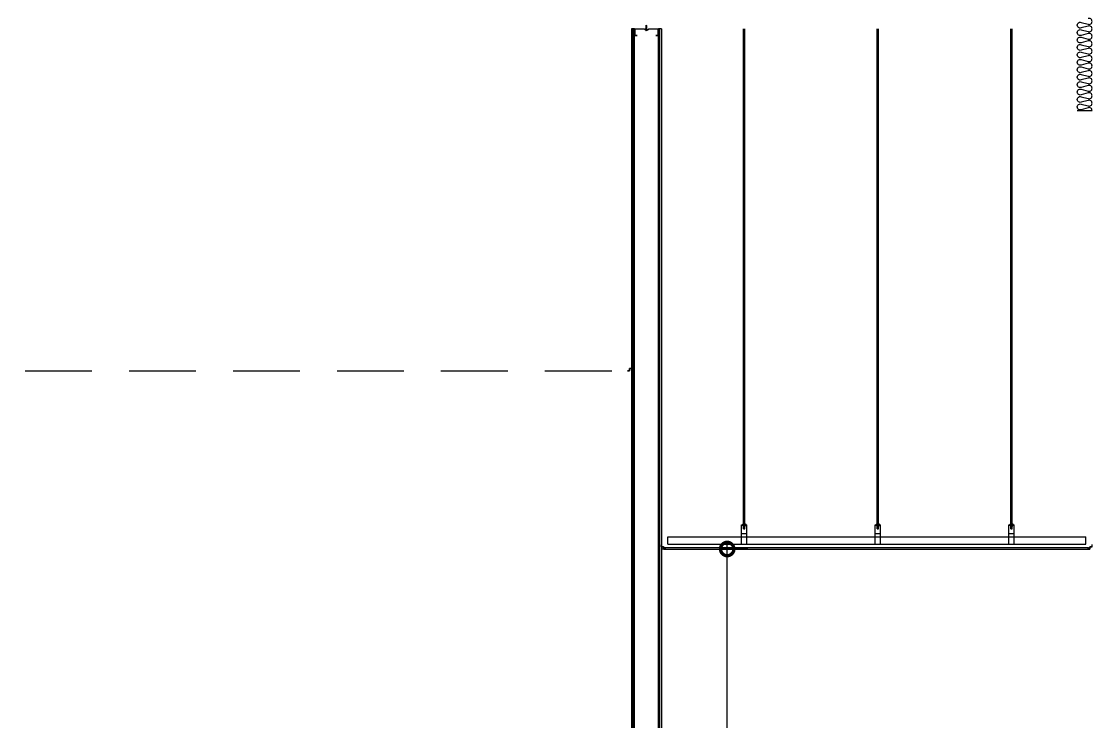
# Model space of a CAD drawing. Header units: millimetres. Extents: x 19868 to 801382, y -4805 to 85279.
# Drawn here: x 110529 to 117742, y 37368 to 42079 of the extents above; entities that cross this region are included whole.
import ezdxf

# ---------------------------------------------------------------- set-up
doc = ezdxf.new("R2010")
doc.units = ezdxf.units.MM
doc.header["$LTSCALE"] = 250
doc.linetypes.add('HID', pattern=[2.8, 1.8, -1])
doc.linetypes.add('HIDDEN', pattern=[9.525, 6.35, -3.175])
doc.layers.get('Defpoints').update_dxf_attribs({"color": 151})
for name, color, linetype in [('8입면선', 8, 'Continuous'), ('A-CEIL', 8, 'Continuous'), ('A-CEIL_EL', 8, 'Continuous'), ('A-WALL-D', 7, 'Continuous'), ('GAGAM-DT', 7, 'Continuous'), ('ISL', 251, 'Continuous'), ('MO-S', 3, 'Continuous'), ('인테리어', 7, 'HIDDEN'), ('입면', 7, 'Continuous')]:
    doc.layers.add(name, color=color, linetype=linetype)
doc.layers.add('CK', color=221, linetype='Continuous', plot=False)
doc.layers.add('NOPLOT', color=191, linetype='Continuous', plot=False)
doc.styles.add('Gdim', font='')
doc.styles.get('Gdim').set_extended_font_data('Dotum')
doc.dimstyles.new('Gdim50', dxfattribs={"dimscale": 30, "dimtxt": 3, "dimasz": 6, "dimexe": 1.5, "dimexo": 2, "dimgap": 1, "dimtad": 1, "dimdec": 0, "dimzin": 0, "dimdsep": 46, "dimlunit": 6, "dimtxsty": 'Gdim', "dimblk": 'DOTSMALL', "dimcen": 1.5, "dimdle": 1.5, "dimclrd": 256, "dimclre": 256, "dimclrt": 256, "dimazin": 0, "dimtfac": 1, "dimtdec": 0, "dimtix": 1, "dimtmove": 2, "dimatfit": 3, "dimldrblk": 'DOTSMALL', "dimfxl": 1.5, "dimtolj": 1, "dimtzin": 0, "dimlwd": -1, "dimlwe": -1, "dimarcsym": 1})

# ---------------------------------------------------------------- blocks, each defined once
blk = doc.blocks.new('_DotSmall')
at = {"color": 0, "linetype": 'ByBlock', "const_width": 0.5}
blk.add_lwpolyline([(-0.0625, 0, 1), (0.0625, 0, 1)], format="xyb", close=True, dxfattribs=at)
blk = doc.blocks.new('*D40')
at = {"layer": 'CK', "transparency": 16777216}
for p, q in [((115419.7, 38528.9), (115236.4, 38528.9)), ((115281.4, 34883.9), (115281.4, 38573.9)), ((115419.7, 34928.9), (115236.4, 34928.9))]:
    blk.add_line(p, q, dxfattribs=at)
at = {"layer": 'Defpoints', "color": 0, "transparency": 16777216}
for p in [(115281.4, 38528.9), (115479.7, 38528.9), (115479.7, 34928.9)]:
    blk.add_point(p, dxfattribs=at)
at = {"layer": 'CK', "transparency": 16777216, "xscale": 180, "yscale": 180, "zscale": 180}
for p, rotation in [((115281.4, 38528.9), 90), ((115281.4, 34928.9), 270)]:
    blk.add_blockref('_DotSmall', p, dxfattribs=dict(at, rotation=rotation))
at = {"layer": 'CK', "transparency": 16777216, "insert": (115197.7, 36728.9), "char_height": 90, "attachment_point": 5, "rotation": 90, "style": 'Gdim'}
blk.add_mtext('\\A1;3,600', dxfattribs=at)
blk = doc.blocks.new('*U106')
at = {"layer": '8입면선', "color": 8}
for p, q in [((3316397.6, 472011.4), (3316397.6, 479111.4)), ((3316577.6, 472011.4), (3316577.6, 479111.4))]:
    blk.add_line(p, q, dxfattribs=at)
at = {"layer": 'A-WALL-D'}
for p, q in [((3316387.6, 479111.4), (3316387.6, 472011.4)), ((3316407.6, 479111.4), (3316387.6, 479111.4)), ((3316407.6, 472021.4), (3316407.6, 479111.4)), ((3316567.6, 472021.4), (3316567.6, 479111.4)), ((3316587.6, 479111.4), (3316567.6, 479111.4)), ((3316587.6, 479111.4), (3316587.6, 472011.4)), ((3316407.6, 472011.4), (3316387.6, 472011.4)), ((3316587.6, 472011.4), (3316567.6, 472011.4))]:
    blk.add_line(p, q, dxfattribs=at)
at = {"layer": 'CK', "linetype": 'Continuous'}
blk.add_line((3316472.9, 472011.4), (3316502.3, 472011.4), dxfattribs=at)
at = {"layer": 'GAGAM-DT', "color": 8}
for p, q in [((3316492.7, 479105.6), (3316482.8, 479105.6)), ((3316482.8, 479105.6), (3316482.8, 479102.1)), ((3316491.2, 479100.6), (3316484.3, 479100.6)), ((3316485.3, 479105.6), (3316485.3, 479137)), ((3316490.3, 479131.5), (3316485.3, 479137)), ((3316485.3, 479105.6), (3316485.3, 479100.6)), ((3316490.3, 479105.6), (3316490.3, 479131.5)), ((3316490.3, 479105.6), (3316490.3, 479100.6)), ((3316492.7, 479105.6), (3316492.7, 479102.1)), ((3316482.8, 472017.2), (3316482.8, 472020.7)), ((3316492.7, 472017.2), (3316482.8, 472017.2)), ((3316491.2, 472022.2), (3316484.3, 472022.2)), ((3316485.3, 472017.2), (3316485.3, 472022.2)), ((3316485.3, 472017.2), (3316485.3, 471985.8)), ((3316490.3, 471991.3), (3316485.3, 471985.8)), ((3316490.3, 472017.2), (3316490.3, 472022.2)), ((3316490.3, 472017.2), (3316490.3, 471991.3)), ((3316492.7, 472017.2), (3316492.7, 472020.7))]:
    blk.add_line(p, q, dxfattribs=at)
for centre, start, end in [((3316484.3, 479102.1), 180, 270), ((3316491.2, 479102.1), 270, 0), ((3316484.3, 472020.7), 90, 180), ((3316491.2, 472020.7), 0, 90)]:
    blk.add_arc(centre, 1.51, start, end, dxfattribs=at)
at = {"layer": '입면', "color": 6}
for p, q in [((3316407.6, 479066.4), (3316407.6, 479111.4)), ((3316407.6, 479111.4), (3316472.9, 479111.4)), ((3316472.4, 479110.2), (3316408.8, 479110.2)), ((3316408.8, 479110.2), (3316408.8, 479067.6)), ((3316477.4, 479104.4), (3316472.4, 479110.2)), ((3316472.9, 479111.4), (3316477.9, 479105.6)), ((3316497.8, 479104.4), (3316477.4, 479104.4)), ((3316477.9, 479105.6), (3316497.3, 479105.6)), ((3316497.3, 479105.6), (3316502.3, 479111.4)), ((3316502.8, 479110.2), (3316497.8, 479104.4)), ((3316502.3, 479111.4), (3316567.6, 479111.4)), ((3316566.4, 479110.2), (3316502.8, 479110.2)), ((3316566.4, 479067.6), (3316566.4, 479110.2)), ((3316567.6, 479111.4), (3316567.6, 479066.4)), ((3316425.4, 479066.4), (3316407.6, 479066.4)), ((3316408.8, 479067.6), (3316425.4, 479067.6)), ((3316425.4, 479067.6), (3316425.4, 479066.4)), ((3316549.8, 479066.4), (3316549.8, 479067.6)), ((3316549.8, 479067.6), (3316566.4, 479067.6)), ((3316567.6, 479066.4), (3316549.8, 479066.4)), ((3316425.4, 472056.4), (3316407.6, 472056.4)), ((3316407.6, 472056.4), (3316407.6, 472011.4)), ((3316408.8, 472012.6), (3316408.8, 472055.2)), ((3316408.8, 472055.2), (3316425.4, 472055.2)), ((3316425.4, 472055.2), (3316425.4, 472056.4)), ((3316567.6, 472056.4), (3316549.8, 472056.4)), ((3316549.8, 472056.4), (3316549.8, 472055.2)), ((3316549.8, 472055.2), (3316566.4, 472055.2)), ((3316566.4, 472055.2), (3316566.4, 472012.6)), ((3316567.6, 472011.4), (3316567.6, 472056.4)), ((3316407.6, 472011.4), (3316472.9, 472011.4)), ((3316472.4, 472012.6), (3316408.8, 472012.6)), ((3316477.4, 472018.5), (3316472.4, 472012.6)), ((3316472.9, 472011.4), (3316477.9, 472017.3)), ((3316497.8, 472018.5), (3316477.4, 472018.5)), ((3316477.9, 472017.3), (3316497.3, 472017.3)), ((3316497.3, 472017.3), (3316502.3, 472011.4)), ((3316502.8, 472012.6), (3316497.8, 472018.5)), ((3316502.3, 472011.4), (3316567.6, 472011.4)), ((3316566.4, 472012.6), (3316502.8, 472012.6))]:
    blk.add_line(p, q, dxfattribs=at)

msp = doc.modelspace()

# ---------------------------------------------------------------- linework, layer by layer
at = {"layer": 'A-CEIL'}
for p, q in [((114861.3, 38538.9, 0), (117715.1, 38538.7, 0)), ((114861.3, 38528.9, 0), (117715.1, 38528.7, 0))]:
    msp.add_line(p, q, dxfattribs=at)
at = {"layer": 'A-CEIL_EL'}
for p, q in [((115391.6, 38664.7), (115391.6, 42028.9, 0)), ((115400.6, 38664.7), (115400.6, 42028.9, 0)), ((116291.6, 38664.7), (116291.6, 42028.9, 0)), ((116300.6, 38664.7), (116300.6, 42028.9, 0)), ((117191.6, 38664.7), (117191.6, 42028.9, 0)), ((117200.6, 38664.7), (117200.6, 42028.9, 0)), ((115378.6, 38560.7), (115378.6, 38691.9)), ((115378.6, 38691.9), (115413.6, 38691.9)), ((115378.6, 38690.7), (115413.6, 38690.7)), ((115382.7, 38693.4), (115409.6, 38693.4)), ((115382.7, 38693.4), (115382.7, 38691.9)), ((115382.7, 38690.7), (115382.7, 38689.2)), ((115382.7, 38689.2), (115409.6, 38689.2)), ((115386.6, 38698.4), (115405.7, 38698.4)), ((115386.6, 38698.4), (115386.6, 38693.4)), ((115386.6, 38689.2), (115386.6, 38684.2)), ((115386.6, 38684.2), (115405.7, 38684.2)), ((115391.6, 38664.7), (115391.6, 38684.2)), ((115400.6, 38664.7), (115400.6, 38684.2)), ((115405.7, 38698.4), (115405.7, 38693.4)), ((115405.7, 38689.2), (115405.7, 38684.2)), ((115409.6, 38693.4), (115409.6, 38691.9)), ((115409.6, 38690.7), (115409.6, 38689.2)), ((115413.6, 38560.7), (115413.6, 38691.9)), ((116278.6, 38560.7), (116278.6, 38691.9)), ((116278.6, 38691.9), (116313.6, 38691.9)), ((116278.6, 38690.7), (116313.6, 38690.7)), ((116282.7, 38693.4), (116309.6, 38693.4)), ((116282.7, 38693.4), (116282.7, 38691.9)), ((116282.7, 38690.7), (116282.7, 38689.2)), ((116282.7, 38689.2), (116309.6, 38689.2)), ((116286.6, 38698.4), (116305.7, 38698.4)), ((116286.6, 38698.4), (116286.6, 38693.4)), ((116286.6, 38689.2), (116286.6, 38684.2)), ((116286.6, 38684.2), (116305.7, 38684.2)), ((116291.6, 38664.7), (116291.6, 38684.2)), ((116300.6, 38664.7), (116300.6, 38684.2)), ((116305.7, 38698.4), (116305.7, 38693.4)), ((116305.7, 38689.2), (116305.7, 38684.2)), ((116309.6, 38693.4), (116309.6, 38691.9)), ((116309.6, 38690.7), (116309.6, 38689.2)), ((116313.6, 38560.7), (116313.6, 38691.9)), ((117178.6, 38560.7), (117178.6, 38691.9)), ((117178.6, 38691.9), (117213.6, 38691.9)), ((117178.6, 38690.7), (117213.6, 38690.7)), ((117182.7, 38693.4), (117209.6, 38693.4)), ((117182.7, 38693.4), (117182.7, 38691.9)), ((117182.7, 38690.7), (117182.7, 38689.2)), ((117182.7, 38689.2), (117209.6, 38689.2)), ((117186.6, 38698.4), (117205.7, 38698.4)), ((117186.6, 38698.4), (117186.6, 38693.4)), ((117186.6, 38689.2), (117186.6, 38684.2)), ((117186.6, 38684.2), (117205.7, 38684.2)), ((117191.6, 38664.7), (117191.6, 38684.2)), ((117200.6, 38664.7), (117200.6, 38684.2)), ((117205.7, 38698.4), (117205.7, 38693.4)), ((117205.7, 38689.2), (117205.7, 38684.2)), ((117209.6, 38693.4), (117209.6, 38691.9)), ((117209.6, 38690.7), (117209.6, 38689.2)), ((117213.6, 38560.7), (117213.6, 38691.9)), ((114881.2, 38611.9), (117695.2, 38611.7)), ((114881.2, 38561.9), (114881.2, 38611.9)), ((115378.6, 38632.4), (115413.6, 38632.4)), ((115378.6, 38611.9), (115413.6, 38611.9)), ((116278.6, 38632.4), (116313.6, 38632.4)), ((116278.6, 38611.9), (116313.6, 38611.9)), ((117178.6, 38632.4), (117213.6, 38632.4)), ((117178.6, 38611.9), (117213.6, 38611.9)), ((117695.2, 38561.7), (117695.2, 38611.7)), ((114881.2, 38561.9), (117695.2, 38561.7)), ((115378.6, 38561.9), (115413.6, 38561.9)), ((115378.6, 38560.7), (115413.6, 38560.7)), ((116278.6, 38561.9), (116313.6, 38561.9)), ((116278.6, 38560.7), (116313.6, 38560.7)), ((117178.6, 38561.9), (117213.6, 38561.9)), ((117178.6, 38560.7), (117213.6, 38560.7))]:
    msp.add_line(p, q, dxfattribs=at)
for centre in [(115396.1, 38676.3), (116296.1, 38676.3), (117196.1, 38676.3)]:
    msp.add_arc(centre, 12.4, 248.71498, 291.28502, dxfattribs=at)
at = {"layer": 'ISL'}
for p, q in [((117638.2, 41478.9), (117738.2, 41478.9)), ((114861.3, 38528.9), (114861.3, 38538.9)), ((117715.1, 38528.7), (117715.1, 38538.7))]:
    msp.add_line(p, q, dxfattribs=at)
msp.add_lwpolyline([(117738.2, 41478.9, 0.524856), (117711.1, 41497.6), (117665.3, 41485.2, -1.449198), (117665.3, 41522.6), (117711.1, 41510.2, 0.524856), (117738.2, 41528.9, 0.524856), (117711.1, 41547.6), (117665.3, 41535.2, -1.449198), (117665.3, 41572.6), (117711.1, 41560.2, 0.524856), (117738.2, 41578.9, 0.524856), (117711.1, 41597.6), (117665.3, 41585.2, -1.449198), (117665.3, 41622.6), (117711.1, 41610.2, 0.524856), (117738.2, 41628.9, 0.524856), (117711.1, 41647.6), (117665.3, 41635.2, -1.449198), (117665.3, 41672.6), (117711.1, 41660.2, 0.524856), (117738.2, 41678.9, 0.524856), (117711.1, 41697.6), (117665.3, 41685.2, -1.449198), (117665.3, 41722.6), (117711.1, 41710.2, 0.524856), (117738.2, 41728.9, 0.524856), (117711.1, 41747.6), (117665.3, 41735.2, -1.449198), (117665.3, 41772.6), (117711.1, 41760.2, 0.524856), (117738.2, 41778.9, 0.524856), (117711.1, 41797.6), (117665.3, 41785.2, -1.449198), (117665.3, 41822.6), (117711.1, 41810.2, 0.524856), (117738.2, 41828.9, 0.524856), (117711.1, 41847.6), (117665.3, 41835.2, -1.449198), (117665.3, 41872.6), (117711.1, 41860.2, 0.524856), (117738.2, 41878.9, 0.524856), (117711.1, 41897.6), (117665.3, 41885.2, -1.449198), (117665.3, 41922.6), (117711.1, 41910.2, 0.524856), (117738.2, 41928.9, 0.524856), (117711.1, 41947.6), (117665.3, 41935.2, -1.449198), (117665.3, 41972.6), (117711.1, 41960.2, 0.524856), (117738.2, 41978.9, 0.524856), (117711.1, 41997.6), (117665.3, 41985.2, -1.449198), (117665.3, 42022.6), (117711.1, 42010.2, 0.524856), (117738.2, 42028.9, 0.524856), (117711.1, 42047.6), (117665.3, 42035.2, -1.449198), (117665.3, 42072.6), (117711.1, 42060.2, 0.524856), (117738.2, 42078.9, 0.524856), (117711.1, 42097.6)], format="xyb", dxfattribs=at)
at = {"layer": 'MO-S'}
for p, q in [((114843, 38550.1), (114834.9, 38550.1)), ((117733.4, 38549.9), (117741.5, 38549.9))]:
    msp.add_line(p, q, dxfattribs=at)
for points in [[(114838.2, 38557.7), (114839.4, 38557.7), (114839.4, 38543.9), (114854.4, 38543.9), (114854.4, 38528.9), (114868.2, 38528.9), (114868.2, 38527.7), (114853.2, 38527.7), (114853.2, 38542.7), (114838.2, 38542.7)], [(117738.2, 38557.5), (117737, 38557.5), (117737, 38543.7), (117722, 38543.7), (117722, 38528.7), (117708.2, 38528.7), (117708.2, 38527.5), (117723.2, 38527.5), (117723.2, 38542.5), (117738.2, 38542.5)]]:
    msp.add_lwpolyline(points, close=True, dxfattribs=at)
at = {"layer": 'NOPLOT'}
msp.add_line((114854.4, 38528.9), (114838.2, 38528.9), dxfattribs=at)
at = {"layer": '인테리어', "linetype": 'HID'}
msp.add_line((114634.6, 39750.1), (114642.7, 39750.1), dxfattribs=at)
at = {"layer": '인테리어', "linetype": 'HID', "elevation": 0}
msp.add_lwpolyline([(114639.4, 39757.7), (114638.2, 39757.7), (114638.2, 39743.9), (114623.2, 39743.9), (114623.2, 39728.9), (114609.4, 39728.9), (114609.4, 39727.7), (114624.4, 39727.7), (114624.4, 39742.7), (114639.4, 39742.7)], close=True, dxfattribs=at)
at = {"layer": '인테리어', "linetype": 'HID'}
msp.add_lwpolyline([(88154.4, 39728.9), (114623.2, 39728.9)], dxfattribs=at)

# ---------------------------------------------------------------- block references
at = {"layer": 'A-WALL-D'}
msp.add_blockref('*U106', (-3201749.4, -437082.5), dxfattribs=at)

# ---------------------------------------------------------------- dimensions: what is measured, and where the dimension line sits
at = {"layer": 'CK'}
dim = msp.add_linear_dim(base=(115281.4, 38528.9), p1=(115479.7, 34928.9), p2=(115479.7, 38528.9), angle=90, dimstyle='Gdim50', dxfattribs=at)
dim.commit()
dim.dimension.update_dxf_attribs({"geometry": '*D40', "text_midpoint": (115197.7, 36728.9)})

doc.saveas('drawing.dxf')
